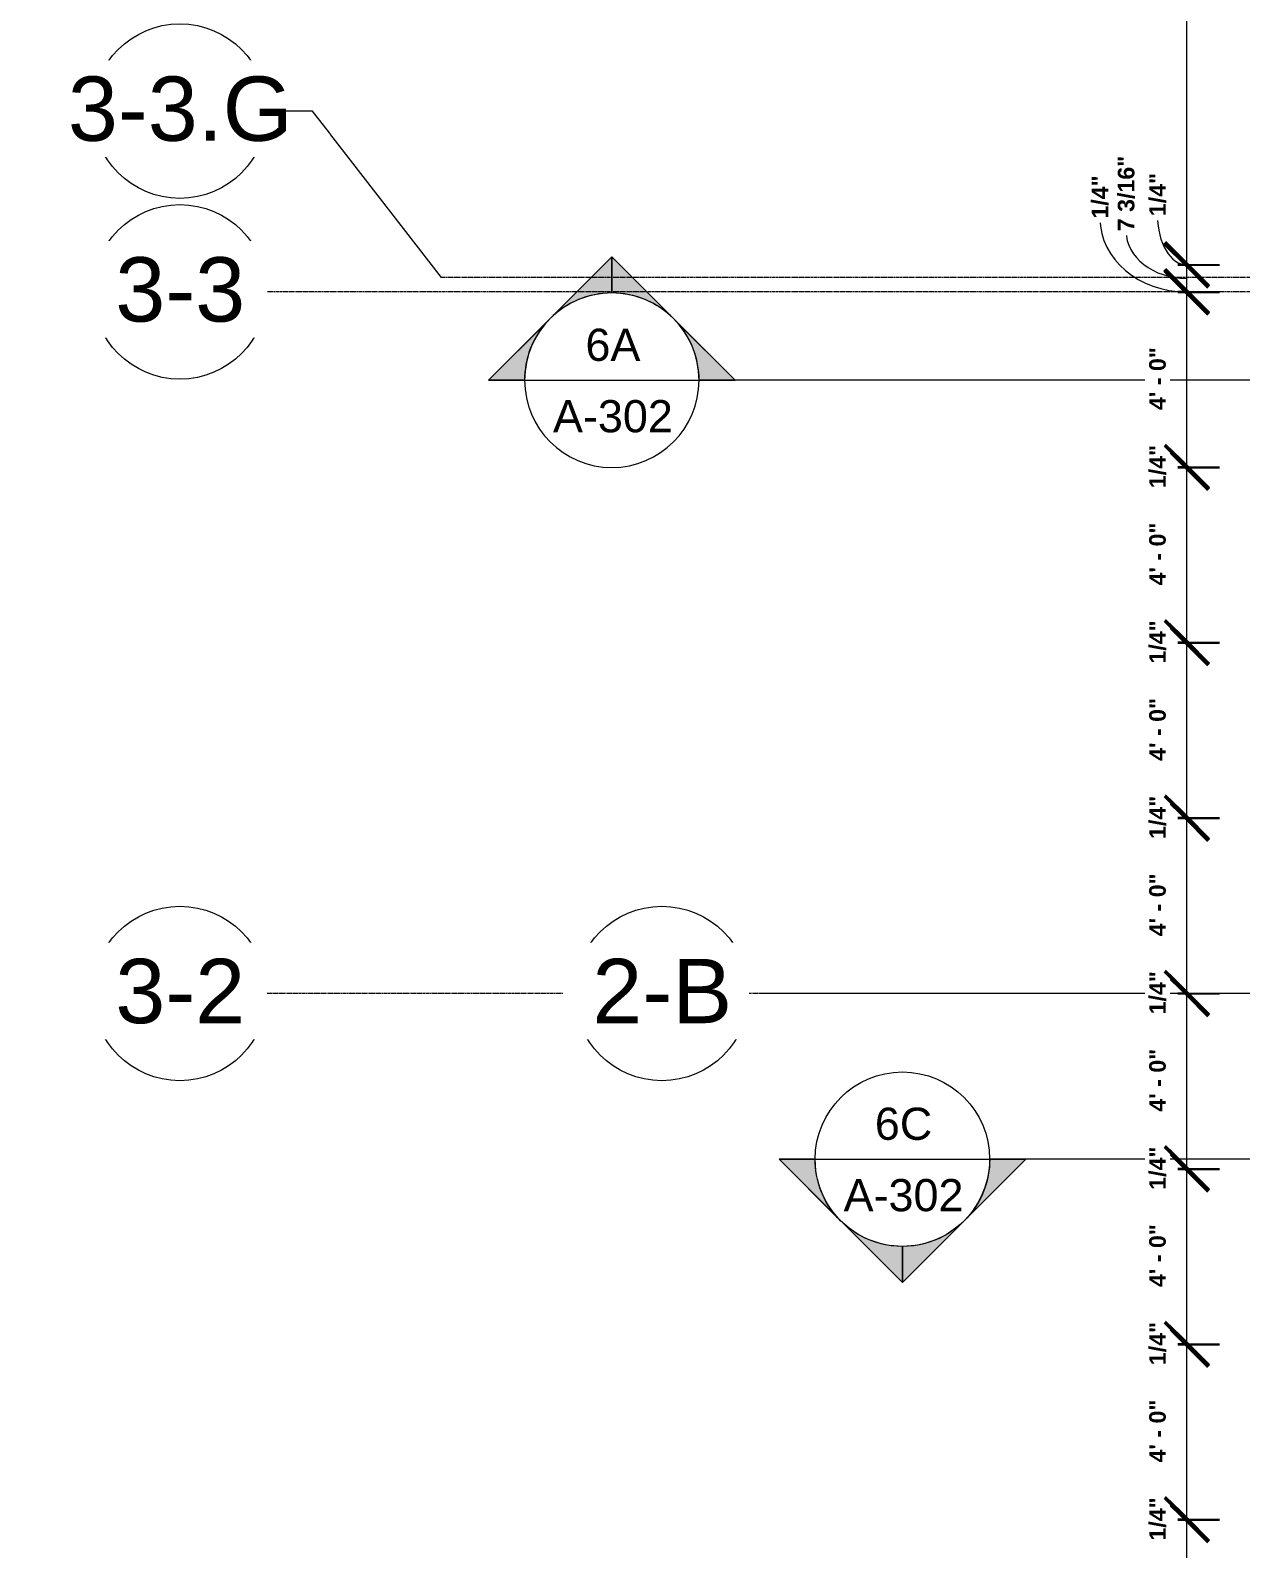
# Model space of a CAD drawing. Header units: inches. Extents: x 21592 to 24810, y -23179 to -20467.
# Drawn here: x 21592.4 to 21925.5, y -22695.8 to -22278.1 of the extents above; entities that cross this region are included whole.
import ezdxf

# ---------------------------------------------------------------- set-up
doc = ezdxf.new("R2010")
doc.units = ezdxf.units.IN
doc.header["$MEASUREMENT"] = 0
doc.linetypes.add('Grid Line 1_2_', pattern=[0.875, 0.5, -0.125, 0.125, -0.125])
for name, color, linetype, lineweight in [('A-ANNO-DIMS', 211, 'Continuous', 9), ('A-ANNO-DIMS-96', 211, 'Continuous', 9), ('G-ANNO-SYMB', 111, 'Continuous', 9), ('S-GRID', 1, 'Continuous', 9), ('S-GRID-IDEN', 1, 'Continuous', 9)]:
    doc.layers.add(name, color=color, linetype=linetype, lineweight=lineweight)
doc.styles.add('Arial', font='arial.ttf', dxfattribs={"height": 17.703593})
doc.styles.add('Arial_1', font='arial.ttf', dxfattribs={"height": 8.851796})
doc.styles.add('Arial_B_1', font='arialbd.ttf', dxfattribs={"height": 4.566403})
doc.dimstyles.new('OD_Dimension_2_4', dxfattribs={"dimscale": 12, "dimtxt": 4.5, "dimasz": 1, "dimexe": 0.75, "dimexo": 0.5, "dimgap": 0.375, "dimtad": 1, "dimdec": 4, "dimrnd": 0.0625, "dimzin": 3, "dimdsep": 46, "dimlunit": 4, "dimtxsty": 'Arial_B_1', "dimblk1": 'OBLIQUE', "dimblk2": 'OBLIQUE', "dimsah": 1, "dimcen": 0.09, "dimdle": 0.75, "dimazin": 0, "dimtfac": 1, "dimtdec": 4, "dimtix": 1, "dimtmove": 0, "dimatfit": 3, "dimfxl": 1, "dimtvp": 1, "dimtfill": 1, "dimfrac": 2, "dimtolj": 1, "dimtzin": 0, "dimlwd": 13, "dimlwe": 13, "dimarcsym": 2})
doc.dimstyles.new('OD_Dimension_2_5', dxfattribs={"dimscale": 12, "dimtxt": 4.5, "dimasz": 1, "dimexe": 0.75, "dimexo": 0.5, "dimgap": 0.375, "dimtad": 1, "dimdec": 4, "dimrnd": 0.0625, "dimzin": 3, "dimdsep": 46, "dimlunit": 4, "dimtxsty": 'Arial_B_1', "dimblk1": 'OBLIQUE', "dimblk2": 'OBLIQUE', "dimsah": 1, "dimcen": 0.09, "dimdle": 0.75, "dimazin": 0, "dimtfac": 1, "dimtdec": 4, "dimtix": 1, "dimtmove": 1, "dimatfit": 3, "dimfxl": 1, "dimtvp": 1, "dimtfill": 1, "dimfrac": 2, "dimtolj": 1, "dimtzin": 0, "dimlwd": 13, "dimlwe": 13, "dimarcsym": 2})

# ---------------------------------------------------------------- blocks, each defined once
blk = doc.blocks.new('Grid - Grid Head - Circle-14747-Enlarged First Floor Plan _West_')
at = {"layer": 'S-GRID-IDEN'}
blk.add_circle((0, 0), 0.25, dxfattribs=at)
blk = doc.blocks.new('Section - Section Head - Filled-1526-Enlarged First Floor Plan _West_')
at = {"layer": 'G-ANNO-SYMB'}
h = blk.add_hatch(color=256, dxfattribs=at)
edge = h.paths.add_edge_path(flags=0)
edge.add_line((-0.4268, 0.1768), (-0.25, 0.3536))
edge.add_line((-0.25, 0.3536), (-0.25, 0.25))
edge.add_arc((-0.25, 0), 0.25, 90, 135)
h = blk.add_hatch(color=256, dxfattribs=at)
edge = h.paths.add_edge_path(flags=0)
edge.add_arc((-0.25, 0), 0.25, 45, 90)
edge.add_line((-0.25, 0.25), (-0.25, 0.3536))
edge.add_line((-0.25, 0.3536), (-0.0732, 0.1768))
h = blk.add_hatch(color=256, dxfattribs=at)
edge = h.paths.add_edge_path(flags=0)
edge.add_arc((-0.25, 0), 0.2503, 137.9216, 180)
edge.add_line((-0.5003, 0), (-0.6036, 0))
edge.add_line((-0.6036, 0), (-0.4358, 0.1678))
h = blk.add_hatch(color=256, dxfattribs=at)
edge = h.paths.add_edge_path(flags=0)
edge.add_line((-0.0642, 0.1678), (0.1036, 0))
edge.add_line((0.1036, 0), (0.0003, 0))
edge.add_arc((-0.25, 0), 0.2503, 0, 42.0784)
for p, q in [((-0.25, 0.3536), (-0.6036, 0)), ((-0.25, 0.3536), (-0.4268, 0.1768)), ((-0.25, 0.3536), (0.1036, 0)), ((-0.25, 0.25), (-0.25, 0.3536)), ((-0.0732, 0.1768), (-0.25, 0.3536)), ((-0.25, 0.3536), (-0.25, 0.25)), ((-0.4358, 0.1678), (-0.6036, 0)), ((0.1036, 0), (-0.0642, 0.1678)), ((-0.6036, 0), (-0.5003, 0)), ((0.0003, 0), (0.1036, 0)), ((-0.5, 0), (-0.6036, 0)), ((0, 0), (0.1036, 0))]:
    blk.add_line(p, q, dxfattribs=at)
for radius, start, end in [(0.25, 360, 180), (0.25, 90, 135), (0.25, 45, 90), (0.2503, 137.9216, 180), (0.2503, 0, 42.0784), (0.25, 180, 360)]:
    blk.add_arc((-0.25, 0), radius, start, end, dxfattribs=at)
blk = doc.blocks.new('DIMBLOCK273-Enlarged First Floor Plan _West_')
at = {"layer": 'A-ANNO-DIMS-96', "lineweight": 50}
for p, q in [((21910.66, -22687.93), (21904.66, -22681.93)), ((21910.66, -22687.93), (21916.66, -22693.93)), ((21910.66, -22735.93), (21904.66, -22729.93)), ((21910.66, -22735.93), (21916.66, -22741.93))]:
    blk.add_line(p, q, dxfattribs=at)
at = {"layer": 'A-ANNO-DIMS-96', "lineweight": 13}
for p, q in [((21908.17, -22687.93), (21919.66, -22687.93)), ((21910.66, -22687.93), (21908.17, -22687.93)), ((21910.66, -22735.93), (21910.66, -22687.93)), ((21908.17, -22735.93), (21919.66, -22735.93)), ((21910.66, -22735.93), (21908.17, -22735.93))]:
    blk.add_line(p, q, dxfattribs=at)
at = {"layer": 'A-ANNO-DIMS-96', "color": 0, "lineweight": 13, "insert": (21900.31, -22720.32), "char_height": 4.566, "width": 20.1429, "attachment_point": 1, "rotation": 90, "line_spacing_factor": 0.938532, "style": 'Arial_B_1', "bg_fill": 3, "box_fill_scale": 1.25, "bg_fill_color": 0, "bg_fill_transparency": 0}
blk.add_mtext('4\' - 0"', dxfattribs=at)
blk = doc.blocks.new('_Oblique')
at = {"color": 0, "linetype": 'ByBlock', "lineweight": -2}
blk.add_line((-0.5, -0.5), (0.5, 0.5), dxfattribs=at)
blk = doc.blocks.new('DIMBLOCK274-Enlarged First Floor Plan _West_')
at = {"layer": 'A-ANNO-DIMS-96', "lineweight": 50}
for p, q in [((21910.66, -22687.68), (21904.66, -22681.68)), ((21910.66, -22687.93), (21904.66, -22681.93)), ((21910.66, -22687.68), (21916.66, -22693.68)), ((21910.66, -22687.93), (21916.66, -22693.93))]:
    blk.add_line(p, q, dxfattribs=at)
at = {"layer": 'A-ANNO-DIMS-96', "lineweight": 13}
for p, q in [((21908.17, -22687.68), (21919.66, -22687.68)), ((21910.66, -22687.68), (21908.17, -22687.68)), ((21908.17, -22687.93), (21919.66, -22687.93)), ((21910.66, -22687.93), (21908.17, -22687.93)), ((21910.66, -22687.93), (21910.66, -22687.68))]:
    blk.add_line(p, q, dxfattribs=at)
at = {"layer": 'A-ANNO-DIMS-96', "color": 0, "lineweight": 13, "insert": (21900.31, -22693.55), "char_height": 4.566, "width": 13.8, "attachment_point": 1, "rotation": 90, "line_spacing_factor": 0.938532, "style": 'Arial_B_1', "bg_fill": 3, "box_fill_scale": 1.25, "bg_fill_color": 0, "bg_fill_transparency": 0}
blk.add_mtext('1/4"', dxfattribs=at)
blk = doc.blocks.new('DIMBLOCK275-Enlarged First Floor Plan _West_')
at = {"layer": 'A-ANNO-DIMS-96', "lineweight": 50}
for p, q in [((21910.66, -22639.68), (21904.66, -22633.68)), ((21910.66, -22639.68), (21916.66, -22645.68)), ((21910.66, -22687.68), (21904.66, -22681.68)), ((21910.66, -22687.68), (21916.66, -22693.68))]:
    blk.add_line(p, q, dxfattribs=at)
at = {"layer": 'A-ANNO-DIMS-96', "lineweight": 13}
for p, q in [((21908.17, -22639.68), (21919.66, -22639.68)), ((21910.66, -22639.68), (21908.17, -22639.68)), ((21910.66, -22687.68), (21910.66, -22639.68)), ((21908.17, -22687.68), (21919.66, -22687.68)), ((21910.66, -22687.68), (21908.17, -22687.68))]:
    blk.add_line(p, q, dxfattribs=at)
at = {"layer": 'A-ANNO-DIMS-96', "color": 0, "lineweight": 13, "insert": (21900.31, -22672.07), "char_height": 4.566, "width": 20.1429, "attachment_point": 1, "rotation": 90, "line_spacing_factor": 0.938532, "style": 'Arial_B_1', "bg_fill": 3, "box_fill_scale": 1.25, "bg_fill_color": 0, "bg_fill_transparency": 0}
blk.add_mtext('4\' - 0"', dxfattribs=at)
blk = doc.blocks.new('DIMBLOCK276-Enlarged First Floor Plan _West_')
at = {"layer": 'A-ANNO-DIMS-96', "lineweight": 50}
for p, q in [((21910.66, -22639.43), (21904.66, -22633.43)), ((21910.66, -22639.68), (21904.66, -22633.68)), ((21910.66, -22639.43), (21916.66, -22645.43)), ((21910.66, -22639.68), (21916.66, -22645.68))]:
    blk.add_line(p, q, dxfattribs=at)
at = {"layer": 'A-ANNO-DIMS-96', "lineweight": 13}
for p, q in [((21908.17, -22639.43), (21919.66, -22639.43)), ((21910.66, -22639.43), (21908.17, -22639.43)), ((21908.17, -22639.68), (21919.66, -22639.68)), ((21910.66, -22639.68), (21908.17, -22639.68)), ((21910.66, -22639.68), (21910.66, -22639.43))]:
    blk.add_line(p, q, dxfattribs=at)
at = {"layer": 'A-ANNO-DIMS-96', "color": 0, "lineweight": 13, "insert": (21900.31, -22645.3), "char_height": 4.566, "width": 13.8, "attachment_point": 1, "rotation": 90, "line_spacing_factor": 0.938532, "style": 'Arial_B_1', "bg_fill": 3, "box_fill_scale": 1.25, "bg_fill_color": 0, "bg_fill_transparency": 0}
blk.add_mtext('1/4"', dxfattribs=at)
blk = doc.blocks.new('DIMBLOCK277-Enlarged First Floor Plan _West_')
at = {"layer": 'A-ANNO-DIMS-96', "lineweight": 50}
for p, q in [((21910.66, -22591.43), (21904.66, -22585.43)), ((21910.66, -22591.43), (21916.66, -22597.43)), ((21910.66, -22639.43), (21904.66, -22633.43)), ((21910.66, -22639.43), (21916.66, -22645.43))]:
    blk.add_line(p, q, dxfattribs=at)
at = {"layer": 'A-ANNO-DIMS-96', "lineweight": 13}
for p, q in [((21908.17, -22591.43), (21919.66, -22591.43)), ((21910.66, -22591.43), (21908.17, -22591.43)), ((21910.66, -22639.43), (21910.66, -22591.43)), ((21908.17, -22639.43), (21919.66, -22639.43)), ((21910.66, -22639.43), (21908.17, -22639.43))]:
    blk.add_line(p, q, dxfattribs=at)
at = {"layer": 'A-ANNO-DIMS-96', "color": 0, "lineweight": 13, "insert": (21900.31, -22623.82), "char_height": 4.566, "width": 20.1429, "attachment_point": 1, "rotation": 90, "line_spacing_factor": 0.938532, "style": 'Arial_B_1', "bg_fill": 3, "box_fill_scale": 1.25, "bg_fill_color": 0, "bg_fill_transparency": 0}
blk.add_mtext('4\' - 0"', dxfattribs=at)
blk = doc.blocks.new('DIMBLOCK278-Enlarged First Floor Plan _West_')
at = {"layer": 'A-ANNO-DIMS-96', "lineweight": 50}
for p, q in [((21910.66, -22591.18), (21904.66, -22585.18)), ((21910.66, -22591.43), (21904.66, -22585.43)), ((21910.66, -22591.18), (21916.66, -22597.18)), ((21910.66, -22591.43), (21916.66, -22597.43))]:
    blk.add_line(p, q, dxfattribs=at)
at = {"layer": 'A-ANNO-DIMS-96', "lineweight": 13}
for p, q in [((21908.17, -22591.18), (21919.66, -22591.18)), ((21910.66, -22591.18), (21908.17, -22591.18)), ((21908.17, -22591.43), (21919.66, -22591.43)), ((21910.66, -22591.43), (21908.17, -22591.43)), ((21910.66, -22591.43), (21910.66, -22591.18))]:
    blk.add_line(p, q, dxfattribs=at)
at = {"layer": 'A-ANNO-DIMS-96', "color": 0, "lineweight": 13, "insert": (21900.31, -22597.05), "char_height": 4.566, "width": 13.8, "attachment_point": 1, "rotation": 90, "line_spacing_factor": 0.938532, "style": 'Arial_B_1', "bg_fill": 3, "box_fill_scale": 1.25, "bg_fill_color": 0, "bg_fill_transparency": 0}
blk.add_mtext('1/4"', dxfattribs=at)
blk = doc.blocks.new('DIMBLOCK279-Enlarged First Floor Plan _West_')
at = {"layer": 'A-ANNO-DIMS-96', "lineweight": 50}
for p, q in [((21910.66, -22543.18), (21904.66, -22537.18)), ((21910.66, -22543.18), (21916.66, -22549.18)), ((21910.66, -22591.18), (21904.66, -22585.18)), ((21910.66, -22591.18), (21916.66, -22597.18))]:
    blk.add_line(p, q, dxfattribs=at)
at = {"layer": 'A-ANNO-DIMS-96', "lineweight": 13}
for p, q in [((21908.17, -22543.18), (21919.66, -22543.18)), ((21910.66, -22543.18), (21908.17, -22543.18)), ((21910.66, -22591.18), (21910.66, -22543.18)), ((21908.17, -22591.18), (21919.66, -22591.18)), ((21910.66, -22591.18), (21908.17, -22591.18))]:
    blk.add_line(p, q, dxfattribs=at)
at = {"layer": 'A-ANNO-DIMS-96', "color": 0, "lineweight": 13, "insert": (21900.31, -22575.57), "char_height": 4.566, "width": 20.1429, "attachment_point": 1, "rotation": 90, "line_spacing_factor": 0.938532, "style": 'Arial_B_1', "bg_fill": 3, "box_fill_scale": 1.25, "bg_fill_color": 0, "bg_fill_transparency": 0}
blk.add_mtext('4\' - 0"', dxfattribs=at)
blk = doc.blocks.new('DIMBLOCK280-Enlarged First Floor Plan _West_')
at = {"layer": 'A-ANNO-DIMS-96', "lineweight": 50}
for p, q in [((21910.66, -22542.93), (21904.66, -22536.93)), ((21910.66, -22543.18), (21904.66, -22537.18)), ((21910.66, -22542.93), (21916.66, -22548.93)), ((21910.66, -22543.18), (21916.66, -22549.18))]:
    blk.add_line(p, q, dxfattribs=at)
at = {"layer": 'A-ANNO-DIMS-96', "lineweight": 13}
for p, q in [((21908.17, -22542.93), (21919.66, -22542.93)), ((21910.66, -22542.93), (21908.17, -22542.93)), ((21908.17, -22543.18), (21919.66, -22543.18)), ((21910.66, -22543.18), (21908.17, -22543.18)), ((21910.66, -22543.18), (21910.66, -22542.93))]:
    blk.add_line(p, q, dxfattribs=at)
at = {"layer": 'A-ANNO-DIMS-96', "color": 0, "lineweight": 13, "insert": (21900.31, -22548.8), "char_height": 4.566, "width": 13.8, "attachment_point": 1, "rotation": 90, "line_spacing_factor": 0.938532, "style": 'Arial_B_1', "bg_fill": 3, "box_fill_scale": 1.25, "bg_fill_color": 0, "bg_fill_transparency": 0}
blk.add_mtext('1/4"', dxfattribs=at)
blk = doc.blocks.new('DIMBLOCK281-Enlarged First Floor Plan _West_')
at = {"layer": 'A-ANNO-DIMS-96', "lineweight": 50}
for p, q in [((21910.66, -22494.93), (21904.66, -22488.93)), ((21910.66, -22494.93), (21916.66, -22500.93)), ((21910.66, -22542.93), (21904.66, -22536.93)), ((21910.66, -22542.93), (21916.66, -22548.93))]:
    blk.add_line(p, q, dxfattribs=at)
at = {"layer": 'A-ANNO-DIMS-96', "lineweight": 13}
for p, q in [((21908.17, -22494.93), (21919.66, -22494.93)), ((21910.66, -22494.93), (21908.17, -22494.93)), ((21910.66, -22542.93), (21910.66, -22494.93)), ((21908.17, -22542.93), (21919.66, -22542.93)), ((21910.66, -22542.93), (21908.17, -22542.93))]:
    blk.add_line(p, q, dxfattribs=at)
at = {"layer": 'A-ANNO-DIMS-96', "color": 0, "lineweight": 13, "insert": (21900.31, -22527.32), "char_height": 4.566, "width": 20.1429, "attachment_point": 1, "rotation": 90, "line_spacing_factor": 0.938532, "style": 'Arial_B_1', "bg_fill": 3, "box_fill_scale": 1.25, "bg_fill_color": 0, "bg_fill_transparency": 0}
blk.add_mtext('4\' - 0"', dxfattribs=at)
blk = doc.blocks.new('DIMBLOCK282-Enlarged First Floor Plan _West_')
at = {"layer": 'A-ANNO-DIMS-96', "lineweight": 50}
for p, q in [((21910.66, -22494.68), (21904.66, -22488.68)), ((21910.66, -22494.93), (21904.66, -22488.93)), ((21910.66, -22494.68), (21916.66, -22500.68)), ((21910.66, -22494.93), (21916.66, -22500.93))]:
    blk.add_line(p, q, dxfattribs=at)
at = {"layer": 'A-ANNO-DIMS-96', "lineweight": 13}
for p, q in [((21908.17, -22494.68), (21919.66, -22494.68)), ((21910.66, -22494.68), (21908.17, -22494.68)), ((21908.17, -22494.93), (21919.66, -22494.93)), ((21910.66, -22494.93), (21908.17, -22494.93)), ((21910.66, -22494.93), (21910.66, -22494.68))]:
    blk.add_line(p, q, dxfattribs=at)
at = {"layer": 'A-ANNO-DIMS-96', "color": 0, "lineweight": 13, "insert": (21900.31, -22500.55), "char_height": 4.566, "width": 13.8, "attachment_point": 1, "rotation": 90, "line_spacing_factor": 0.938532, "style": 'Arial_B_1', "bg_fill": 3, "box_fill_scale": 1.25, "bg_fill_color": 0, "bg_fill_transparency": 0}
blk.add_mtext('1/4"', dxfattribs=at)
blk = doc.blocks.new('DIMBLOCK283-Enlarged First Floor Plan _West_')
at = {"layer": 'A-ANNO-DIMS-96', "lineweight": 50}
for p, q in [((21910.66, -22446.68), (21904.66, -22440.68)), ((21910.66, -22446.68), (21916.66, -22452.68)), ((21910.66, -22494.68), (21904.66, -22488.68)), ((21910.66, -22494.68), (21916.66, -22500.68))]:
    blk.add_line(p, q, dxfattribs=at)
at = {"layer": 'A-ANNO-DIMS-96', "lineweight": 13}
for p, q in [((21908.17, -22446.68), (21919.66, -22446.68)), ((21910.66, -22446.68), (21908.17, -22446.68)), ((21910.66, -22494.68), (21910.66, -22446.68)), ((21908.17, -22494.68), (21919.66, -22494.68)), ((21910.66, -22494.68), (21908.17, -22494.68))]:
    blk.add_line(p, q, dxfattribs=at)
at = {"layer": 'A-ANNO-DIMS-96', "color": 0, "lineweight": 13, "insert": (21900.31, -22479.07), "char_height": 4.566, "width": 20.1429, "attachment_point": 1, "rotation": 90, "line_spacing_factor": 0.938532, "style": 'Arial_B_1', "bg_fill": 3, "box_fill_scale": 1.25, "bg_fill_color": 0, "bg_fill_transparency": 0}
blk.add_mtext('4\' - 0"', dxfattribs=at)
blk = doc.blocks.new('DIMBLOCK284-Enlarged First Floor Plan _West_')
at = {"layer": 'A-ANNO-DIMS-96', "lineweight": 50}
for p, q in [((21910.66, -22446.43), (21904.66, -22440.43)), ((21910.66, -22446.68), (21904.66, -22440.68)), ((21910.66, -22446.43), (21916.66, -22452.43)), ((21910.66, -22446.68), (21916.66, -22452.68))]:
    blk.add_line(p, q, dxfattribs=at)
at = {"layer": 'A-ANNO-DIMS-96', "lineweight": 13}
for p, q in [((21908.17, -22446.43), (21919.66, -22446.43)), ((21910.66, -22446.43), (21908.17, -22446.43)), ((21908.17, -22446.68), (21919.66, -22446.68)), ((21910.66, -22446.68), (21908.17, -22446.68)), ((21910.66, -22446.68), (21910.66, -22446.43))]:
    blk.add_line(p, q, dxfattribs=at)
at = {"layer": 'A-ANNO-DIMS-96', "color": 0, "lineweight": 13, "insert": (21900.31, -22452.3), "char_height": 4.566, "width": 13.8, "attachment_point": 1, "rotation": 90, "line_spacing_factor": 0.938532, "style": 'Arial_B_1', "bg_fill": 3, "box_fill_scale": 1.25, "bg_fill_color": 0, "bg_fill_transparency": 0}
blk.add_mtext('1/4"', dxfattribs=at)
blk = doc.blocks.new('DIMBLOCK285-Enlarged First Floor Plan _West_')
at = {"layer": 'A-ANNO-DIMS-96', "lineweight": 50}
for p, q in [((21910.66, -22398.43), (21904.66, -22392.43)), ((21910.66, -22398.43), (21916.66, -22404.43)), ((21910.66, -22446.43), (21904.66, -22440.43)), ((21910.66, -22446.43), (21916.66, -22452.43))]:
    blk.add_line(p, q, dxfattribs=at)
at = {"layer": 'A-ANNO-DIMS-96', "lineweight": 13}
for p, q in [((21908.17, -22398.43), (21919.66, -22398.43)), ((21910.66, -22398.43), (21908.17, -22398.43)), ((21910.66, -22446.43), (21910.66, -22398.43)), ((21908.17, -22446.43), (21919.66, -22446.43)), ((21910.66, -22446.43), (21908.17, -22446.43))]:
    blk.add_line(p, q, dxfattribs=at)
at = {"layer": 'A-ANNO-DIMS-96', "color": 0, "lineweight": 13, "insert": (21900.31, -22430.82), "char_height": 4.566, "width": 20.1429, "attachment_point": 1, "rotation": 90, "line_spacing_factor": 0.938532, "style": 'Arial_B_1', "bg_fill": 3, "box_fill_scale": 1.25, "bg_fill_color": 0, "bg_fill_transparency": 0}
blk.add_mtext('4\' - 0"', dxfattribs=at)
blk = doc.blocks.new('DIMBLOCK286-Enlarged First Floor Plan _West_')
at = {"layer": 'A-ANNO-DIMS-96', "lineweight": 50}
for p, q in [((21910.66, -22398.18), (21904.66, -22392.18)), ((21910.66, -22398.43), (21904.66, -22392.43)), ((21910.66, -22398.18), (21916.66, -22404.18)), ((21910.66, -22398.43), (21916.66, -22404.43))]:
    blk.add_line(p, q, dxfattribs=at)
at = {"layer": 'A-ANNO-DIMS-96', "lineweight": 13}
for p, q in [((21908.17, -22398.18), (21919.66, -22398.18)), ((21910.66, -22398.18), (21908.17, -22398.18)), ((21908.17, -22398.43), (21919.66, -22398.43)), ((21910.66, -22398.43), (21908.17, -22398.43)), ((21910.66, -22398.43), (21910.66, -22398.18))]:
    blk.add_line(p, q, dxfattribs=at)
at = {"layer": 'A-ANNO-DIMS-96', "color": 0, "lineweight": 13, "insert": (21900.31, -22404.05), "char_height": 4.566, "width": 13.8, "attachment_point": 1, "rotation": 90, "line_spacing_factor": 0.938532, "style": 'Arial_B_1', "bg_fill": 3, "box_fill_scale": 1.25, "bg_fill_color": 0, "bg_fill_transparency": 0}
blk.add_mtext('1/4"', dxfattribs=at)
blk = doc.blocks.new('DIMBLOCK287-Enlarged First Floor Plan _West_')
at = {"layer": 'A-ANNO-DIMS-96', "lineweight": 50}
for p, q in [((21910.66, -22350.18), (21904.66, -22344.18)), ((21910.66, -22350.18), (21916.66, -22356.18)), ((21910.66, -22398.18), (21904.66, -22392.18)), ((21910.66, -22398.18), (21916.66, -22404.18))]:
    blk.add_line(p, q, dxfattribs=at)
at = {"layer": 'A-ANNO-DIMS-96', "lineweight": 13}
for p, q in [((21908.17, -22350.18), (21919.66, -22350.18)), ((21910.66, -22350.18), (21908.17, -22350.18)), ((21910.66, -22398.18), (21910.66, -22350.18)), ((21908.17, -22398.18), (21919.66, -22398.18)), ((21910.66, -22398.18), (21908.17, -22398.18))]:
    blk.add_line(p, q, dxfattribs=at)
at = {"layer": 'A-ANNO-DIMS-96', "color": 0, "lineweight": 13, "insert": (21900.31, -22382.57), "char_height": 4.566, "width": 20.1429, "attachment_point": 1, "rotation": 90, "line_spacing_factor": 0.938532, "style": 'Arial_B_1', "bg_fill": 3, "box_fill_scale": 1.25, "bg_fill_color": 0, "bg_fill_transparency": 0}
blk.add_mtext('4\' - 0"', dxfattribs=at)
blk = doc.blocks.new('DIMBLOCK288-Enlarged First Floor Plan _West_')
at = {"layer": 'A-ANNO-DIMS-96', "lineweight": 50}
for p, q in [((21910.66, -22349.93), (21904.66, -22343.93)), ((21910.66, -22350.18), (21904.66, -22344.18)), ((21910.66, -22349.93), (21916.66, -22355.93)), ((21910.66, -22350.18), (21916.66, -22356.18))]:
    blk.add_line(p, q, dxfattribs=at)
at = {"layer": 'A-ANNO-DIMS-96', "lineweight": 13}
for p, q in [((21908.17, -22349.93), (21919.66, -22349.93)), ((21910.66, -22349.93), (21908.17, -22349.93)), ((21908.17, -22350.18), (21919.66, -22350.18)), ((21910.66, -22350.18), (21908.17, -22350.18)), ((21910.66, -22350.18), (21910.66, -22349.93))]:
    blk.add_line(p, q, dxfattribs=at)
blk.add_ellipse((21910.66, -22329.9), major_axis=(23.91, 0), ratio=0.842779, start_param=3.141593, end_param=4.712389, dxfattribs=at)
at = {"layer": 'A-ANNO-DIMS-96', "color": 0, "lineweight": 13, "insert": (21884.47, -22329.9), "char_height": 4.566, "width": 13.8, "attachment_point": 1, "rotation": 90, "line_spacing_factor": 0.938532, "style": 'Arial_B_1', "bg_fill": 3, "box_fill_scale": 1.25, "bg_fill_color": 0, "bg_fill_transparency": 0}
blk.add_mtext('1/4"', dxfattribs=at)
blk = doc.blocks.new('DIMBLOCK289-Enlarged First Floor Plan _West_')
at = {"layer": 'A-ANNO-DIMS-96', "lineweight": 50}
for p, q in [((21910.66, -22342.74), (21904.66, -22336.74)), ((21910.66, -22349.93), (21904.66, -22343.93)), ((21910.66, -22342.74), (21916.66, -22348.74)), ((21910.66, -22349.93), (21916.66, -22355.93))]:
    blk.add_line(p, q, dxfattribs=at)
at = {"layer": 'A-ANNO-DIMS-96', "lineweight": 13}
for p, q in [((21908.17, -22342.74), (21919.66, -22342.74)), ((21910.66, -22342.74), (21908.17, -22342.74)), ((21910.66, -22349.93), (21910.66, -22342.74)), ((21908.17, -22349.93), (21919.66, -22349.93)), ((21910.66, -22349.93), (21908.17, -22349.93))]:
    blk.add_line(p, q, dxfattribs=at)
blk.add_ellipse((21910.66, -22333.37), major_axis=(16.71, 0), ratio=0.775781, start_param=3.141593, end_param=4.712389, dxfattribs=at)
at = {"layer": 'A-ANNO-DIMS-96', "color": 0, "lineweight": 13, "insert": (21891.67, -22333.37), "char_height": 4.566, "width": 24.0857, "attachment_point": 1, "rotation": 90, "line_spacing_factor": 0.938532, "style": 'Arial_B_1', "bg_fill": 3, "box_fill_scale": 1.25, "bg_fill_color": 0, "bg_fill_transparency": 0}
blk.add_mtext('7 3/16"', dxfattribs=at)
blk = doc.blocks.new('DIMBLOCK290-Enlarged First Floor Plan _West_')
at = {"layer": 'A-ANNO-DIMS-96', "lineweight": 50}
for p, q in [((21910.66, -22342.49), (21904.66, -22336.49)), ((21910.66, -22342.74), (21904.66, -22336.74)), ((21910.66, -22342.49), (21916.66, -22348.49)), ((21910.66, -22342.74), (21916.66, -22348.74))]:
    blk.add_line(p, q, dxfattribs=at)
at = {"layer": 'A-ANNO-DIMS-96', "lineweight": 13}
for p, q in [((21908.17, -22342.49), (21919.66, -22342.49)), ((21910.66, -22342.49), (21908.17, -22342.49)), ((21908.17, -22342.74), (21919.66, -22342.74)), ((21910.66, -22342.74), (21908.17, -22342.74)), ((21910.66, -22342.74), (21910.66, -22342.49))]:
    blk.add_line(p, q, dxfattribs=at)
blk.add_ellipse((21910.66, -22329.23), major_axis=(0, 13.38), ratio=0.603194, start_param=1.570796, end_param=3.141593, dxfattribs=at)
at = {"layer": 'A-ANNO-DIMS-96', "color": 0, "lineweight": 13, "insert": (21900.31, -22329.23), "char_height": 4.566, "width": 13.8, "attachment_point": 1, "rotation": 90, "line_spacing_factor": 0.938532, "style": 'Arial_B_1', "bg_fill": 3, "box_fill_scale": 1.25, "bg_fill_color": 0, "bg_fill_transparency": 0}
blk.add_mtext('1/4"', dxfattribs=at)
blk = doc.blocks.new('DIMBLOCK291-Enlarged First Floor Plan _West_')
at = {"layer": 'A-ANNO-DIMS-96', "lineweight": 50}
for p, q in [((21910.66, -22133.05), (21904.66, -22127.05)), ((21910.66, -22133.05), (21916.66, -22139.05)), ((21910.66, -22342.49), (21904.66, -22336.49)), ((21910.66, -22342.49), (21916.66, -22348.49))]:
    blk.add_line(p, q, dxfattribs=at)
at = {"layer": 'A-ANNO-DIMS-96', "lineweight": 13}
for p, q in [((21908.17, -22133.05), (21919.66, -22133.05)), ((21910.66, -22133.05), (21908.17, -22133.05)), ((21910.66, -22342.49), (21910.66, -22133.05)), ((21908.17, -22342.49), (21919.66, -22342.49)), ((21910.66, -22342.49), (21908.17, -22342.49))]:
    blk.add_line(p, q, dxfattribs=at)
at = {"layer": 'A-ANNO-DIMS-96', "color": 0, "lineweight": 13, "insert": (21900.31, -22254.74), "char_height": 4.5664, "width": 40.7143, "attachment_point": 1, "rotation": 90, "line_spacing_factor": 0.938532, "style": 'Arial_B_1', "bg_fill": 3, "box_fill_scale": 1.25, "bg_fill_color": 0, "bg_fill_transparency": 0}
blk.add_mtext('17\' - 5 7/16"', dxfattribs=at)

msp = doc.modelspace()

# ---------------------------------------------------------------- linework, layer by layer
at = {"layer": 'G-ANNO-SYMB'}
for p, q in [((21728.42336, -22374.35697), (21776.42336, -22374.35697)), ((24581.52474, -22374.35697), (21776.42336, -22374.35697)), ((21808.39913, -22588.63029), (21856.39913, -22588.63029)), ((24577.89246, -22588.63029), (21856.39913, -22588.63029))]:
    msp.add_line(p, q, dxfattribs=at)
at = {"layer": 'S-GRID', "linetype": 'Grid Line 1_2_'}
msp.add_line((22765.01217, -22346.05281), (21705.56096, -22346.05281), dxfattribs=at)

# ---------------------------------------------------------------- block references
at = {"layer": 'G-ANNO-SYMB', "xscale": 95.99999999999994, "yscale": 95.99999999999994, "zscale": 95.99999999999994}
msp.add_blockref('Section - Section Head - Filled-1526-Enlarged First Floor Plan _West_', (21776.42336, -22374.35697), dxfattribs=at)
at = {"layer": 'G-ANNO-SYMB', "extrusion": (0, 0, -1), "xscale": 95.99999999999994, "yscale": 95.99999999999994, "zscale": 95.99999999999994, "rotation": 180}
msp.add_blockref('Section - Section Head - Filled-1526-Enlarged First Floor Plan _West_', (-21856.39913, -22588.63029), dxfattribs=at)
at = {"layer": 'S-GRID-IDEN', "xscale": 95.99999999999994, "yscale": 95.99999999999994, "zscale": 95.99999999999994}
for p, rotation in [((21633.56096, -22300.32882), 89.99999999999986), ((21633.56096, -22350.05281), 89.99999999999986), ((21633.56096, -22543.05281), 89.99999999999984), ((21766.20666, -22543.05281), 89.99999999999979)]:
    msp.add_blockref('Grid - Grid Head - Circle-14747-Enlarged First Floor Plan _West_', p, dxfattribs=dict(at, rotation=rotation))

# ---------------------------------------------------------------- texts
at = {"layer": 'G-ANNO-SYMB', "char_height": 8.851796, "attachment_point": 2, "line_spacing_factor": 0.938532, "style": 'Arial_1'}
for s, insert, width in [('6A', (21752.73073, -22360.18784), 18.036), ('A-302', (21752.73073, -22379.82409), 39.312), ('6C', (21832.7065, -22574.46116), 18.792), ('A-302', (21832.7065, -22594.09741), 39.312)]:
    msp.add_mtext(s, dxfattribs=dict(at, insert=insert, width=width))

# ---------------------------------------------------------------- dimensions: what is measured, and where the dimension line sits
at = {"layer": 'A-ANNO-DIMS', "lineweight": 13}
dim = msp.add_linear_dim(base=(21910.65815, -22687.92781), p1=(21902.17287, -22735.92781), p2=(21902.17287, -22687.92781), angle=90, dimstyle='OD_Dimension_2_4', override={"dimpost": '<>', "dimfxl": 48}, dxfattribs=at)
dim.commit()
dim.dimension.update_dxf_attribs({"geometry": 'DIMBLOCK273-Enlarged First Floor Plan _West_', "text_midpoint": (21903.82667, -22711.92781)})

# ---------------------------------------------------------------- next in the draw order: texts
at = {"layer": 'S-GRID-IDEN', "char_height": 17.703593, "attachment_point": 2, "line_spacing_factor": 0.938532, "style": 'Arial', "bg_fill": 3, "box_fill_scale": 1.25, "bg_fill_color": 0, "bg_fill_transparency": 0}
for s, insert, width in [('3-3.G', (21633.65845, -22290.79907), 73.656), ('3-3', (21633.65845, -22340.52306), 42.552), ('3-2', (21633.65845, -22533.52306), 42.552)]:
    msp.add_mtext(s, dxfattribs=dict(at, insert=insert, width=width))

# ---------------------------------------------------------------- next in the draw order: dimensions: what is measured, and where the dimension line sits
at = {"layer": 'A-ANNO-DIMS', "lineweight": 13}
dim = msp.add_linear_dim(base=(21910.65815, -22687.67781), p1=(21902.17287, -22687.92781), p2=(21902.17287, -22687.67781), angle=90, dimstyle='OD_Dimension_2_4', override={"dimpost": '<>', "dimfxl": 0.25}, dxfattribs=at)
dim.commit()
dim.dimension.update_dxf_attribs({"geometry": 'DIMBLOCK274-Enlarged First Floor Plan _West_', "text_midpoint": (21903.79708, -22687.80281)})

# ---------------------------------------------------------------- next in the draw order: linework, layer by layer
at = {"layer": 'S-GRID'}
for p, q in [((21670.09552, -22300.32882), (21657.56096, -22300.32882)), ((21705.56096, -22346.05281), (21670.09552, -22300.32882))]:
    msp.add_line(p, q, dxfattribs=at)
at = {"layer": 'S-GRID', "linetype": 'Grid Line 1_2_'}
for p, q in [((22765.01217, -22350.05281), (21657.56096, -22350.05281)), ((24479.10753, -22543.05281), (21657.56096, -22543.05281))]:
    msp.add_line(p, q, dxfattribs=at)

# ---------------------------------------------------------------- next in the draw order: dimensions: what is measured, and where the dimension line sits
at = {"layer": 'A-ANNO-DIMS', "lineweight": 13}
dim = msp.add_linear_dim(base=(21910.65815, -22639.67781), p1=(21902.17287, -22687.67781), p2=(21902.17287, -22639.67781), angle=90, dimstyle='OD_Dimension_2_4', override={"dimpost": '<>', "dimfxl": 48}, dxfattribs=at)
dim.commit()
dim.dimension.update_dxf_attribs({"geometry": 'DIMBLOCK275-Enlarged First Floor Plan _West_', "text_midpoint": (21903.82667, -22663.67781)})

# ---------------------------------------------------------------- next in the draw order: texts
at = {"layer": 'S-GRID-IDEN', "insert": (21766.30415, -22533.52306), "char_height": 17.703593, "width": 45.792, "attachment_point": 2, "line_spacing_factor": 0.938532, "style": 'Arial', "bg_fill": 3, "box_fill_scale": 1.25, "bg_fill_color": 0, "bg_fill_transparency": 0}
msp.add_mtext('2-B', dxfattribs=at)

# ---------------------------------------------------------------- next in the draw order: dimensions: what is measured, and where the dimension line sits
at = {"layer": 'A-ANNO-DIMS', "lineweight": 13}
dim = msp.add_linear_dim(base=(21910.65815, -22639.42781), p1=(21902.17287, -22639.67781), p2=(21902.17287, -22639.42781), angle=90, dimstyle='OD_Dimension_2_4', override={"dimpost": '<>', "dimfxl": 0.25}, dxfattribs=at)
dim.commit()
dim.dimension.update_dxf_attribs({"geometry": 'DIMBLOCK276-Enlarged First Floor Plan _West_', "text_midpoint": (21903.79708, -22639.55281)})

# ---------------------------------------------------------------- next in the draw order: linework, layer by layer
at = {"layer": 'S-GRID', "linetype": 'Grid Line 1_2_'}
msp.add_line((24588.97484, -22543.05281), (21790.20666, -22543.05281), dxfattribs=at)

# ---------------------------------------------------------------- next in the draw order: dimensions: what is measured, and where the dimension line sits
at = {"layer": 'A-ANNO-DIMS', "lineweight": 13}
dim = msp.add_linear_dim(base=(21910.65815, -22591.42781), p1=(21902.17287, -22639.42781), p2=(21902.17287, -22591.42781), angle=90, dimstyle='OD_Dimension_2_4', override={"dimpost": '<>', "dimfxl": 48}, dxfattribs=at)
dim.commit()
dim.dimension.update_dxf_attribs({"geometry": 'DIMBLOCK277-Enlarged First Floor Plan _West_', "text_midpoint": (21903.82667, -22615.42781)})

# ---------------------------------------------------------------- next in the draw order: dimensions: what is measured, and where the dimension line sits
dim = msp.add_linear_dim(base=(21910.65815, -22591.17781), p1=(21902.17287, -22591.42781), p2=(21902.17287, -22591.17781), angle=90, dimstyle='OD_Dimension_2_4', override={"dimpost": '<>', "dimfxl": 0.25}, dxfattribs=at)
dim.commit()
dim.dimension.update_dxf_attribs({"geometry": 'DIMBLOCK278-Enlarged First Floor Plan _West_', "text_midpoint": (21903.79708, -22591.30281)})

# ---------------------------------------------------------------- next in the draw order: dimensions: what is measured, and where the dimension line sits
dim = msp.add_linear_dim(base=(21910.65815, -22543.17781), p1=(21902.17287, -22591.17781), p2=(21902.17287, -22543.17781), angle=90, dimstyle='OD_Dimension_2_4', override={"dimpost": '<>', "dimfxl": 48}, dxfattribs=at)
dim.commit()
dim.dimension.update_dxf_attribs({"geometry": 'DIMBLOCK279-Enlarged First Floor Plan _West_', "text_midpoint": (21903.82667, -22567.17781)})

# ---------------------------------------------------------------- next in the draw order: dimensions: what is measured, and where the dimension line sits
dim = msp.add_linear_dim(base=(21910.65815, -22542.92781), p1=(21902.17287, -22543.17781), p2=(21902.17287, -22542.92781), angle=90, dimstyle='OD_Dimension_2_4', override={"dimpost": '<>', "dimfxl": 0.25}, dxfattribs=at)
dim.commit()
dim.dimension.update_dxf_attribs({"geometry": 'DIMBLOCK280-Enlarged First Floor Plan _West_', "text_midpoint": (21903.79708, -22543.05281)})

# ---------------------------------------------------------------- next in the draw order: dimensions: what is measured, and where the dimension line sits
dim = msp.add_linear_dim(base=(21910.65815, -22494.92781), p1=(21902.17287, -22542.92781), p2=(21902.17287, -22494.92781), angle=90, dimstyle='OD_Dimension_2_4', override={"dimpost": '<>', "dimfxl": 48}, dxfattribs=at)
dim.commit()
dim.dimension.update_dxf_attribs({"geometry": 'DIMBLOCK281-Enlarged First Floor Plan _West_', "text_midpoint": (21903.82667, -22518.92781)})

# ---------------------------------------------------------------- next in the draw order: dimensions: what is measured, and where the dimension line sits
dim = msp.add_linear_dim(base=(21910.65815, -22494.67781), p1=(21902.17287, -22494.92781), p2=(21902.17287, -22494.67781), angle=90, dimstyle='OD_Dimension_2_4', override={"dimpost": '<>', "dimfxl": 0.25}, dxfattribs=at)
dim.commit()
dim.dimension.update_dxf_attribs({"geometry": 'DIMBLOCK282-Enlarged First Floor Plan _West_', "text_midpoint": (21903.79708, -22494.80281)})

# ---------------------------------------------------------------- next in the draw order: dimensions: what is measured, and where the dimension line sits
dim = msp.add_linear_dim(base=(21910.65815, -22446.67781), p1=(21902.17287, -22494.67781), p2=(21902.17287, -22446.67781), angle=90, dimstyle='OD_Dimension_2_4', override={"dimpost": '<>', "dimfxl": 48}, dxfattribs=at)
dim.commit()
dim.dimension.update_dxf_attribs({"geometry": 'DIMBLOCK283-Enlarged First Floor Plan _West_', "text_midpoint": (21903.82667, -22470.67781)})

# ---------------------------------------------------------------- next in the draw order: dimensions: what is measured, and where the dimension line sits
dim = msp.add_linear_dim(base=(21910.65815, -22446.42781), p1=(21902.17287, -22446.67781), p2=(21902.17287, -22446.42781), angle=90, dimstyle='OD_Dimension_2_4', override={"dimpost": '<>', "dimfxl": 0.25}, dxfattribs=at)
dim.commit()
dim.dimension.update_dxf_attribs({"geometry": 'DIMBLOCK284-Enlarged First Floor Plan _West_', "text_midpoint": (21903.79708, -22446.55281)})

# ---------------------------------------------------------------- next in the draw order: dimensions: what is measured, and where the dimension line sits
dim = msp.add_linear_dim(base=(21910.65815, -22398.42781), p1=(21902.17287, -22446.42781), p2=(21902.17287, -22398.42781), angle=90, dimstyle='OD_Dimension_2_4', override={"dimpost": '<>', "dimfxl": 48}, dxfattribs=at)
dim.commit()
dim.dimension.update_dxf_attribs({"geometry": 'DIMBLOCK285-Enlarged First Floor Plan _West_', "text_midpoint": (21903.82667, -22422.42781)})

# ---------------------------------------------------------------- next in the draw order: dimensions: what is measured, and where the dimension line sits
dim = msp.add_linear_dim(base=(21910.65815, -22398.17781), p1=(21902.17287, -22398.42781), p2=(21902.17287, -22398.17781), angle=90, dimstyle='OD_Dimension_2_4', override={"dimpost": '<>', "dimfxl": 0.25}, dxfattribs=at)
dim.commit()
dim.dimension.update_dxf_attribs({"geometry": 'DIMBLOCK286-Enlarged First Floor Plan _West_', "text_midpoint": (21903.79708, -22398.30281)})

# ---------------------------------------------------------------- next in the draw order: dimensions: what is measured, and where the dimension line sits
dim = msp.add_linear_dim(base=(21910.65815, -22350.17781), p1=(21902.17287, -22398.17781), p2=(21902.17287, -22350.17781), angle=90, dimstyle='OD_Dimension_2_4', override={"dimpost": '<>', "dimfxl": 48}, dxfattribs=at)
dim.commit()
dim.dimension.update_dxf_attribs({"geometry": 'DIMBLOCK287-Enlarged First Floor Plan _West_', "text_midpoint": (21903.82667, -22374.17781)})

# ---------------------------------------------------------------- next in the draw order: dimensions: what is measured, and where the dimension line sits
dim = msp.add_linear_dim(base=(21910.65815, -22349.92781), p1=(21902.17287, -22350.17781), p2=(21902.17287, -22349.92781), angle=90, dimstyle='OD_Dimension_2_5', override={"dimpost": '<>', "dimfxl": 0.25}, dxfattribs=at)
dim.commit()
dim.dimension.update_dxf_attribs({"geometry": 'DIMBLOCK288-Enlarged First Floor Plan _West_', "text_midpoint": (21887.50958, -22323.00015), "dimtype": 160, "text_rotation": 90})

# ---------------------------------------------------------------- next in the draw order: dimensions: what is measured, and where the dimension line sits
dim = msp.add_linear_dim(base=(21910.65815, -22342.74031), p1=(21902.17287, -22349.92781), p2=(21902.17287, -22342.74031), angle=90, dimstyle='OD_Dimension_2_5', override={"dimpost": '<>', "dimfxl": 7.1875}, dxfattribs=at)
dim.commit()
dim.dimension.update_dxf_attribs({"geometry": 'DIMBLOCK289-Enlarged First Floor Plan _West_', "text_midpoint": (21894.71493, -22321.33039), "dimtype": 160, "text_rotation": 90})

# ---------------------------------------------------------------- next in the draw order: dimensions: what is measured, and where the dimension line sits
dim = msp.add_linear_dim(base=(21910.65815, -22342.49031), p1=(21902.17287, -22342.74031), p2=(21902.17287, -22342.49031), angle=90, dimstyle='OD_Dimension_2_5', override={"dimpost": '<>', "dimfxl": 0.25}, dxfattribs=at)
dim.commit()
dim.dimension.update_dxf_attribs({"geometry": 'DIMBLOCK290-Enlarged First Floor Plan _West_', "text_midpoint": (21903.3503, -22322.33416), "dimtype": 160, "text_rotation": 90})

# ---------------------------------------------------------------- next in the draw order: dimensions: what is measured, and where the dimension line sits
dim = msp.add_linear_dim(base=(21910.65815, -22133.05281), p1=(21902.17287, -22342.49031), p2=(21902.17287, -22133.05281), angle=90, dimstyle='OD_Dimension_2_4', override={"dimpost": '<>', "dimfxl": 209.4375}, dxfattribs=at)
dim.commit()
dim.dimension.update_dxf_attribs({"geometry": 'DIMBLOCK291-Enlarged First Floor Plan _West_', "text_midpoint": (21903.79708, -22237.77156)})

doc.saveas('drawing.dxf')
